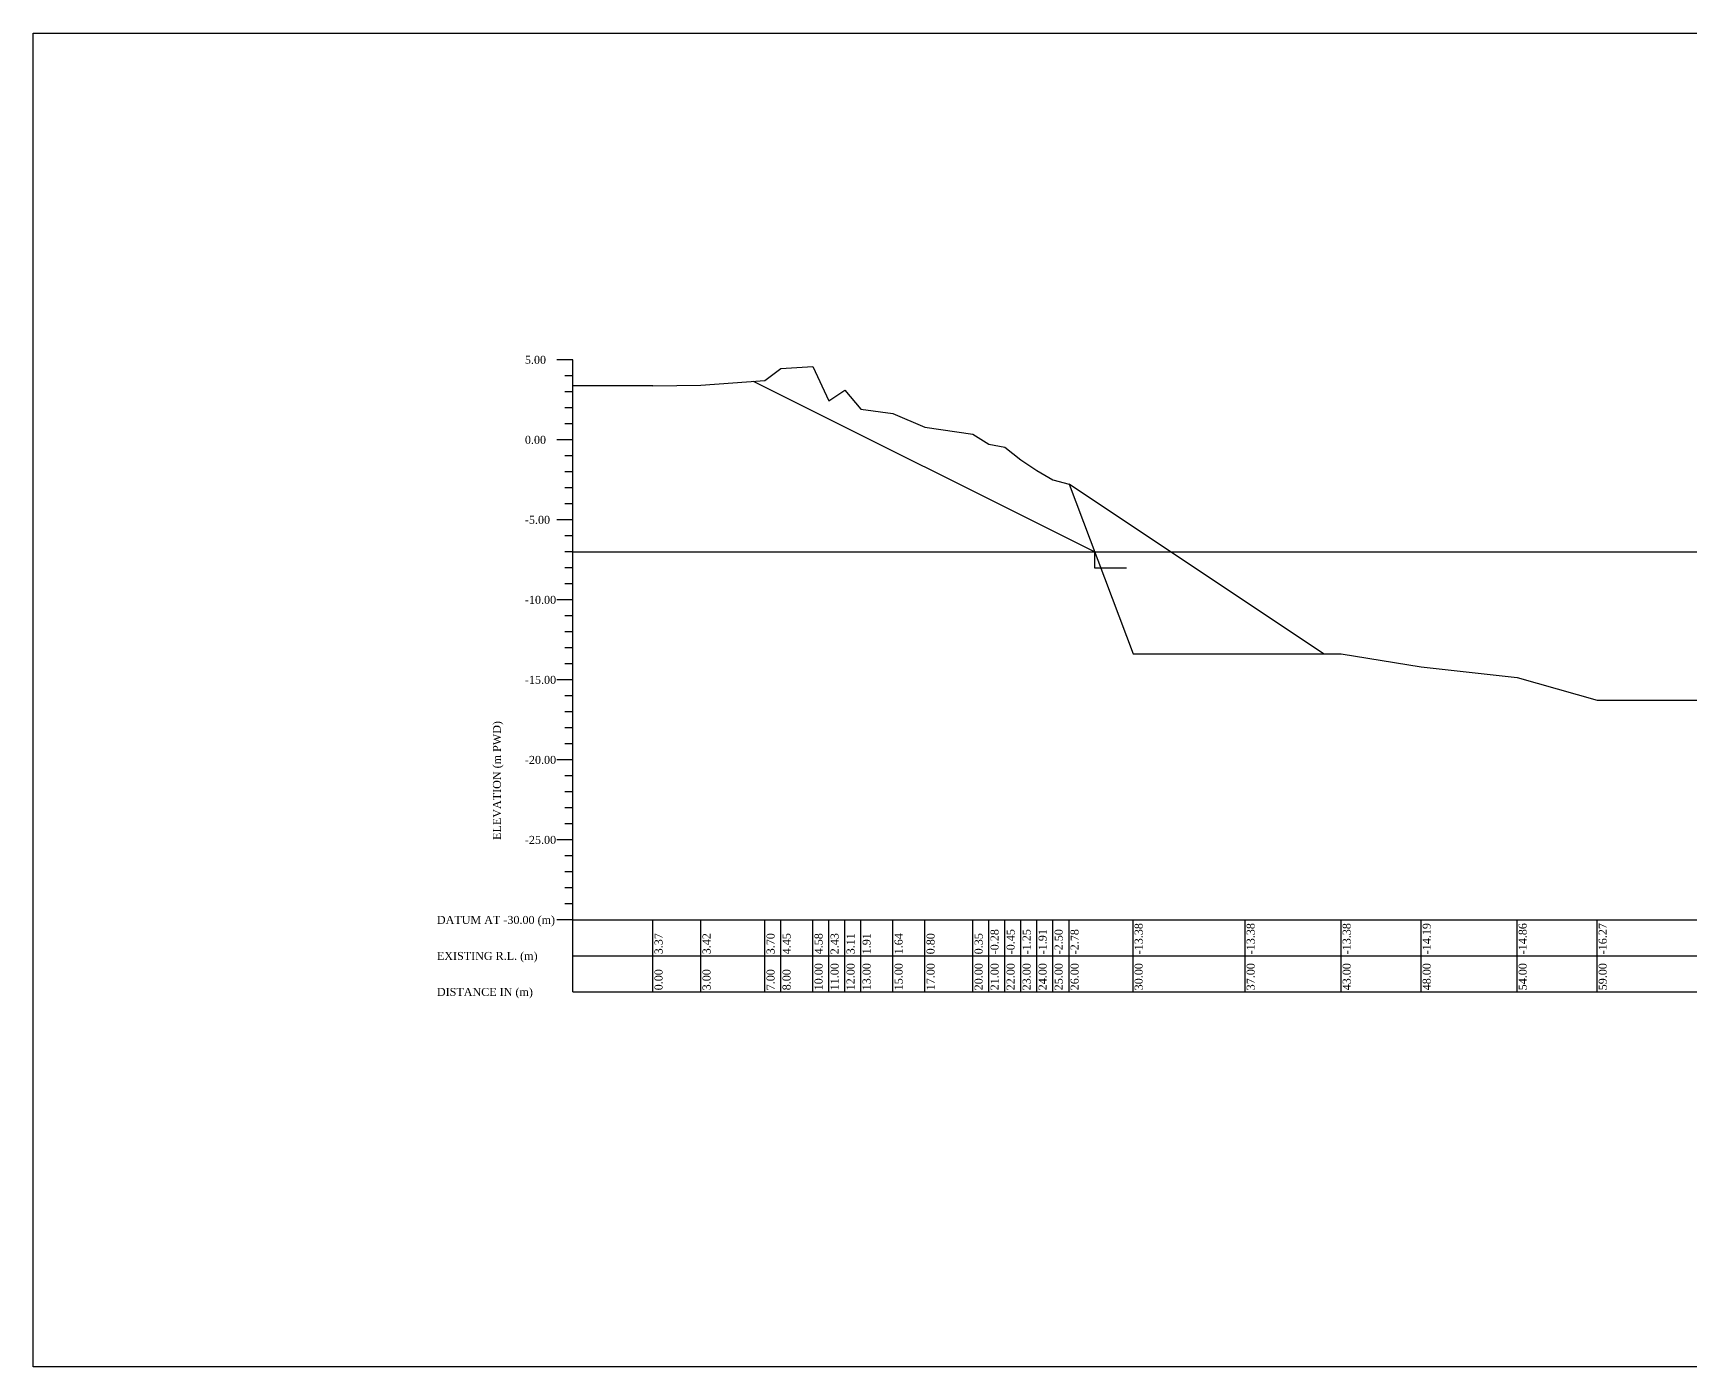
# Model space of a CAD drawing. Header units: metres. Extents: x -1354 to 3686, y -9962 to -7697.
# Drawn here: x -320.4 to -216.8, y -9393.2 to -9309.9 of the extents above; entities that cross this region are included whole.
import ezdxf

# ---------------------------------------------------------------- set-up
doc = ezdxf.new("R2010")
doc.units = ezdxf.units.M
doc.styles.add('liza', font='times.ttf', dxfattribs={"height": 2})

msp = doc.modelspace()

# ---------------------------------------------------------------- linework, layer by layer
at = {"color": 3, "linetype": 'Continuous', "lineweight": -3, "ltscale": 0.5}
for p, q in [((-286.675384, -9330.315191), (-287.675384, -9330.315191)), ((-286.675384, -9369.815191), (-286.675384, -9330.315191)), ((-286.675384, -9331.315191), (-287.175384, -9331.315191)), ((-286.675384, -9332.315191), (-287.175384, -9332.315191)), ((-286.675384, -9333.315191), (-287.175384, -9333.315191)), ((-286.675384, -9335.315191), (-287.675384, -9335.315191)), ((-286.675384, -9334.315191), (-287.175384, -9334.315191)), ((-286.675384, -9336.315191), (-287.175384, -9336.315191)), ((-286.675384, -9337.315191), (-287.175384, -9337.315191)), ((-286.675384, -9338.315191), (-287.175384, -9338.315191)), ((-286.675384, -9339.315191), (-287.175384, -9339.315191)), ((-286.675384, -9340.315191), (-287.675384, -9340.315191)), ((-286.675384, -9341.315191), (-287.175384, -9341.315191)), ((-286.675384, -9342.315191), (-287.175384, -9342.315191)), ((-286.675384, -9343.315191), (-287.175384, -9343.315191)), ((-286.675384, -9344.315191), (-287.175384, -9344.315191)), ((-286.675384, -9345.315191), (-287.675384, -9345.315191)), ((-286.675384, -9346.315191), (-287.175384, -9346.315191)), ((-286.675384, -9347.315191), (-287.175384, -9347.315191)), ((-286.675384, -9348.315191), (-287.175384, -9348.315191)), ((-286.675384, -9349.315191), (-287.175384, -9349.315191)), ((-286.675384, -9350.315191), (-287.675384, -9350.315191)), ((-286.675384, -9351.315191), (-287.175384, -9351.315191)), ((-286.675384, -9352.315191), (-287.175384, -9352.315191)), ((-286.675384, -9353.315191), (-287.175384, -9353.315191)), ((-286.675384, -9354.315191), (-287.175384, -9354.315191)), ((-286.675384, -9355.315191), (-287.675384, -9355.315191)), ((-286.675384, -9356.315191), (-287.175384, -9356.315191)), ((-286.675384, -9357.315191), (-287.175384, -9357.315191)), ((-286.675384, -9358.315191), (-287.175384, -9358.315191)), ((-286.675384, -9359.315191), (-287.175384, -9359.315191)), ((-286.675384, -9360.315191), (-287.675384, -9360.315191)), ((-286.675384, -9361.315191), (-287.175384, -9361.315191)), ((-286.675384, -9362.315191), (-287.175384, -9362.315191)), ((-286.675384, -9363.315191), (-287.175384, -9363.315191)), ((-286.675384, -9364.315191), (-287.175384, -9364.315191)), ((-286.675384, -9365.315191), (-287.675384, -9365.315191)), ((-286.675384, -9365.315191), (-153.675384, -9365.315191)), ((-281.675384, -9369.815191), (-281.675384, -9365.315191)), ((-278.675384, -9369.815191), (-278.675384, -9365.315191)), ((-274.675384, -9369.815191), (-274.675384, -9365.315191)), ((-273.675384, -9369.815191), (-273.675384, -9365.315191)), ((-271.675384, -9369.815191), (-271.675384, -9365.315191)), ((-270.675384, -9369.815191), (-270.675384, -9365.315191)), ((-269.675384, -9369.815191), (-269.675384, -9365.315191)), ((-268.675384, -9369.815191), (-268.675384, -9365.315191)), ((-266.675384, -9369.815191), (-266.675384, -9365.315191)), ((-264.675384, -9369.815191), (-264.675384, -9365.315191)), ((-261.675384, -9369.815191), (-261.675384, -9365.315191)), ((-260.675384, -9369.815191), (-260.675384, -9365.315191)), ((-259.675384, -9369.815191), (-259.675384, -9365.315191)), ((-258.675384, -9369.815191), (-258.675384, -9365.315191)), ((-257.675384, -9369.815191), (-257.675384, -9365.315191)), ((-256.675384, -9369.815191), (-256.675384, -9365.315191)), ((-255.675384, -9369.815191), (-255.675384, -9365.315191)), ((-251.675384, -9369.815191), (-251.675384, -9365.315191)), ((-244.675384, -9369.815191), (-244.675384, -9365.315191)), ((-238.675384, -9369.815191), (-238.675384, -9365.315191)), ((-233.675384, -9369.815191), (-233.675384, -9365.315191)), ((-227.675384, -9369.815191), (-227.675384, -9365.315191)), ((-222.675384, -9369.815191), (-222.675384, -9365.315191)), ((-286.675384, -9367.565191), (-153.675384, -9367.565191)), ((-286.675384, -9369.815191), (-153.675384, -9369.815191))]:
    msp.add_line(p, q, dxfattribs=at)
at = {"color": 0, "linetype": 'Continuous', "lineweight": -3, "ltscale": 0.5}
for p, q in [((-281.675384, -9331.945191), (-286.675384, -9331.945191)), ((-254.083158, -9342.315191), (-275.386843, -9331.663349)), ((-239.776884, -9348.695191), (-255.675384, -9338.096191)), ((-286.675384, -9342.315191), (-139.679317, -9342.315191)), ((-254.083158, -9342.315191), (-254.083158, -9343.315191)), ((-254.083158, -9343.315191), (-252.083158, -9343.315191))]:
    msp.add_line(p, q, dxfattribs=at)
at = {"color": 3, "linetype": 'Continuous', "lineweight": -3, "ltscale": 0.5}
msp.add_lwpolyline([(-320.404438, -9309.905766), (-109.693748, -9309.905766), (-109.693748, -9393.242613), (-320.404438, -9393.242613)], close=True, dxfattribs=at)
msp.add_lwpolyline([(-281.675384, -9331.945191), (-278.675384, -9331.895191), (-274.675384, -9331.613191), (-273.675384, -9330.866191), (-271.675384, -9330.732191), (-270.675384, -9332.889191), (-269.675384, -9332.205191), (-268.675384, -9333.400191), (-266.675384, -9333.679191), (-264.675384, -9334.516191), (-261.675384, -9334.966191), (-260.675384, -9335.596191), (-259.675384, -9335.766191), (-258.675384, -9336.566191), (-257.675384, -9337.226191), (-256.675384, -9337.816191), (-255.675384, -9338.096191), (-251.675384, -9348.695191), (-244.675384, -9348.695191), (-238.675384, -9348.695191), (-233.675384, -9349.505191), (-227.675384, -9350.175191), (-222.675384, -9351.585191), (-215.675384, -9351.585191)], dxfattribs=at)

# ---------------------------------------------------------------- texts
at = {"color": 3, "linetype": 'Continuous', "lineweight": -3, "ltscale": 0.5, "char_height": 0.5, "attachment_point": 1, "style": 'liza'}
for s, insert, width in [('5.00', (-289.675384, -9330.065191), 2), ('0.00', (-289.675384, -9335.065191), 2), ('-5.00', (-289.675384, -9340.065191), 2), ('-10.00', (-289.675384, -9345.065191), 2), ('-15.00', (-289.675384, -9350.065191), 2), ('-20.00', (-289.675384, -9355.065191), 2), ('-25.00', (-289.675384, -9360.065191), 2), ('DATUM AT -30.00 (m)', (-295.175384, -9365.065191), 7.5), ('EXISTING R.L. (m)', (-295.175384, -9367.315191), 7.5), ('DISTANCE IN (m)', (-295.175384, -9369.565191), 7.5)]:
    msp.add_mtext(s, dxfattribs=dict(at, insert=insert, width=width))
at = {"color": 3, "linetype": 'Continuous', "lineweight": -3, "ltscale": 0.5, "char_height": 0.5, "attachment_point": 1, "rotation": 90, "style": 'liza'}
for s, insert, width in [('ELEVATION (m PWD)', (-291.675384, -9360.315191), 10), ('3.37', (-281.575384, -9367.465191), 2.15), ('3.42', (-278.575384, -9367.465191), 2.15), ('3.70', (-274.575384, -9367.465191), 2.15), ('4.45', (-273.575384, -9367.465191), 2.15), ('4.58', (-271.575384, -9367.465191), 2.15), ('2.43', (-270.575384, -9367.465191), 2.15), ('3.11', (-269.575384, -9367.465191), 2.15), ('1.91', (-268.575384, -9367.465191), 2.15), ('1.64', (-266.575384, -9367.465191), 2.15), ('0.80', (-264.575384, -9367.465191), 2.15), ('0.35', (-261.575384, -9367.465191), 2.15), ('-0.28', (-260.575384, -9367.465191), 2.15), ('-0.45', (-259.575384, -9367.465191), 2.15), ('-1.25', (-258.575384, -9367.465191), 2.15), ('-1.91', (-257.575384, -9367.465191), 2.15), ('-2.50', (-256.575384, -9367.465191), 2.15), ('-2.78', (-255.575384, -9367.465191), 2.15), ('-13.38', (-251.575384, -9367.465191), 2.15), ('-13.38', (-244.575384, -9367.465191), 2.15), ('-13.38', (-238.575384, -9367.465191), 2.15), ('-14.19', (-233.575384, -9367.465191), 2.15), ('-14.86', (-227.575384, -9367.465191), 2.15), ('-16.27', (-222.575384, -9367.465191), 2.15), ('0.00', (-281.575384, -9369.715191), 2.15), ('3.00', (-278.575384, -9369.715191), 2.15), ('7.00', (-274.575384, -9369.715191), 2.15), ('8.00', (-273.575384, -9369.715191), 2.15), ('10.00', (-271.575384, -9369.715191), 2.15), ('11.00', (-270.575384, -9369.715191), 2.15), ('12.00', (-269.575384, -9369.715191), 2.15), ('13.00', (-268.575384, -9369.715191), 2.15), ('15.00', (-266.575384, -9369.715191), 2.15), ('17.00', (-264.575384, -9369.715191), 2.15), ('20.00', (-261.575384, -9369.715191), 2.15), ('21.00', (-260.575384, -9369.715191), 2.15), ('22.00', (-259.575384, -9369.715191), 2.15), ('23.00', (-258.575384, -9369.715191), 2.15), ('24.00', (-257.575384, -9369.715191), 2.15), ('25.00', (-256.575384, -9369.715191), 2.15), ('26.00', (-255.575384, -9369.715191), 2.15), ('30.00', (-251.575384, -9369.715191), 2.15), ('37.00', (-244.575384, -9369.715191), 2.15), ('43.00', (-238.575384, -9369.715191), 2.15), ('48.00', (-233.575384, -9369.715191), 2.15), ('54.00', (-227.575384, -9369.715191), 2.15), ('59.00', (-222.575384, -9369.715191), 2.15)]:
    msp.add_mtext(s, dxfattribs=dict(at, insert=insert, width=width))

doc.saveas('drawing.dxf')
